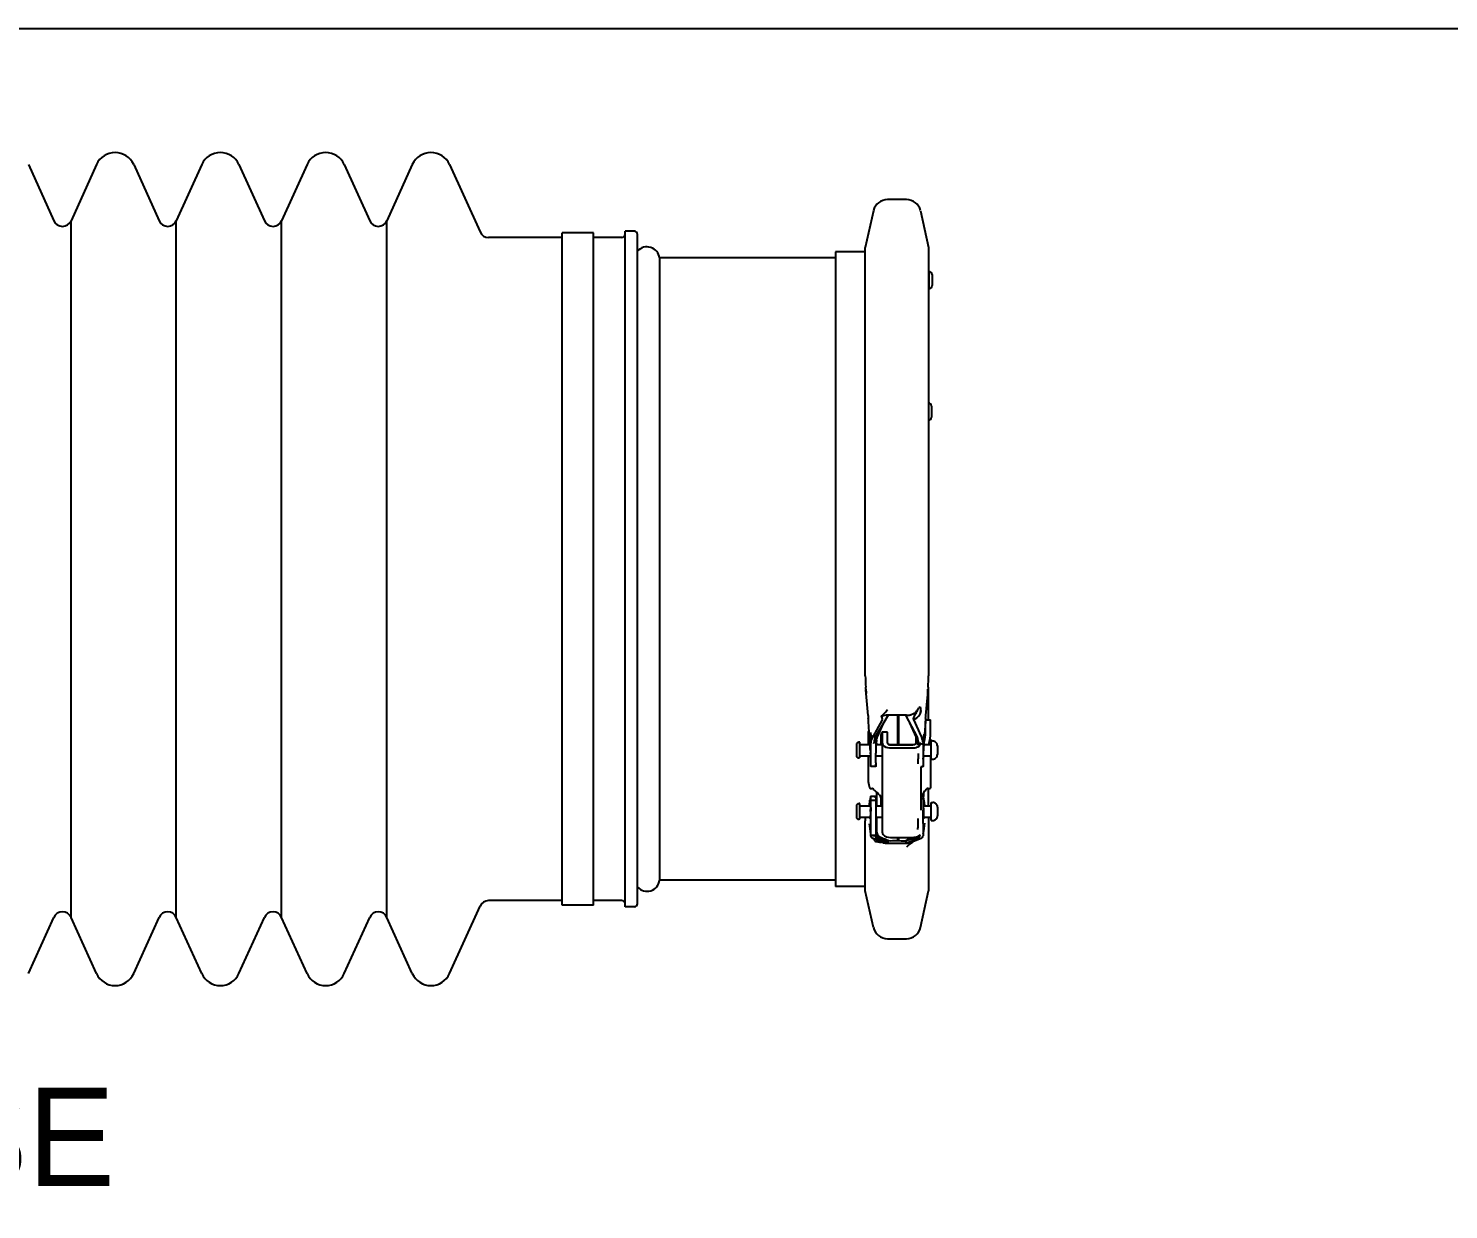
# Model space of a CAD drawing. Header units: millimetres. Extents: x 0 to 3231, y 0 to 2285.
# Drawn here: x 2132.5 to 2494, y 1141.2 to 1441.9 of the extents above; entities that cross this region are included whole.
import ezdxf

# ---------------------------------------------------------------- set-up
doc = ezdxf.new("R2010")
doc.units = ezdxf.units.MM
doc.header["$LTSCALE"] = 177.692308
doc.layers.get('0').update_dxf_attribs({"linetype": 'CONTINUOUS'})
doc.styles.get("Standard").update_dxf_attribs({"font": 'himalaya.ttf'})

msp = doc.modelspace()

# ---------------------------------------------------------------- linework, layer by layer
at = {"linetype": 'Continuous'}
for p, q in [((2132.505, 1407.205), (2138.981, 1392.899)), ((2149.83, 1407.205), (2143.354, 1392.899)), ((2159.305, 1407.205), (2165.781, 1392.899)), ((2176.63, 1407.205), (2170.154, 1392.899)), ((2186.105, 1407.205), (2192.581, 1392.899)), ((2203.43, 1407.205), (2196.954, 1392.899)), ((2212.905, 1407.205), (2219.381, 1392.899)), ((2230.23, 1407.205), (2223.754, 1392.899)), ((2239.705, 1407.205), (2247.471, 1390.049)), ((2355.995, 1398.302), (2351.182, 1398.302)), ((2143.354, 1215.58), (2143.354, 1392.899)), ((2170.154, 1215.58), (2170.154, 1392.899)), ((2196.954, 1215.58), (2196.954, 1392.899)), ((2223.754, 1215.58), (2223.754, 1392.899)), ((2347.588, 1395.413), (2345.538, 1386.098)), ((2359.589, 1395.413), (2361.639, 1386.098)), ((2268.367, 1388.639), (2249.657, 1388.639)), ((2276.367, 1389.839), (2268.367, 1389.839)), ((2268.367, 1218.639), (2268.367, 1389.839)), ((2276.367, 1218.639), (2276.367, 1389.839)), ((2283.567, 1388.639), (2276.367, 1388.639)), ((2286.767, 1390.239), (2284.367, 1390.239)), ((2284.367, 1218.239), (2284.367, 1390.239)), ((2287.567, 1219.042), (2287.567, 1389.438)), ((2345.538, 1385.039), (2337.967, 1385.039)), ((2337.967, 1385.039), (2337.967, 1223.457)), ((2345.538, 1277.078), (2345.538, 1386.097)), ((2361.639, 1386.097), (2361.639, 1277.063)), ((2337.967, 1383.439), (2293.145, 1383.439)), ((2293.145, 1383.439), (2293.145, 1225.039)), ((2361.744, 1379.999), (2361.744, 1375.607)), ((2362.544, 1379.195), (2362.544, 1376.404)), ((2362.384, 1345.715), (2362.384, 1342.917)), ((2345.69, 1273.672), (2345.695, 1273.473)), ((2346.244, 1266.991), (2345.695, 1273.473)), ((2361.639, 1265.828), (2361.639, 1274.188)), ((2360.942, 1267), (2361.366, 1271.452)), ((2346.309, 1266.222), (2346.298, 1266.317)), ((2346.722, 1259.971), (2346.36, 1265.454)), ((2349.822, 1265.851), (2347.439, 1261.531)), ((2351.348, 1267.028), (2348.039, 1261.455)), ((2355.995, 1267.028), (2351.182, 1267.028)), ((2353.701, 1267.028), (2353.701, 1259.595)), ((2353.968, 1267.028), (2353.967, 1259.595)), ((2358.812, 1261.455), (2355.828, 1267.028)), ((2357.767, 1265.916), (2359.782, 1261.6)), ((2359.668, 1268.069), (2359.67, 1268.079)), ((2360.816, 1265.436), (2360.459, 1260.037)), ((2360.887, 1265.828), (2362.167, 1265.828)), ((2360.887, 1262.694), (2360.887, 1265.559)), ((2362.167, 1262.694), (2362.167, 1265.828)), ((2346.244, 1262.389), (2346.244, 1259.595)), ((2346.518, 1263.058), (2346.382, 1263.058)), ((2346.597, 1261.866), (2346.685, 1260.396)), ((2346.804, 1261.671), (2346.808, 1261.623)), ((2348.61, 1261.491), (2350.149, 1264.913)), ((2349.467, 1261.742), (2349.467, 1259.595)), ((2349.887, 1262.744), (2349.885, 1262.747)), ((2351.166, 1262.746), (2349.885, 1262.746)), ((2349.887, 1237.132), (2349.887, 1262.732)), ((2351.167, 1262.744), (2351.166, 1262.747)), ((2351.167, 1259.91), (2351.167, 1262.744)), ((2358.597, 1261.39), (2356.864, 1265.072)), ((2358.367, 1261.878), (2358.367, 1259.91)), ((2360.495, 1260.464), (2360.587, 1261.969)), ((2343.318, 1259.874), (2343.318, 1256.441)), ((2344.118, 1260.155), (2343.927, 1260.155)), ((2344.118, 1256.155), (2344.118, 1260.148)), ((2344.118, 1259.595), (2346.721, 1259.595)), ((2346.685, 1260.396), (2346.712, 1259.887)), ((2346.808, 1261.623), (2346.817, 1261.52)), ((2346.899, 1260.571), (2346.875, 1260.856)), ((2346.948, 1257.342), (2346.948, 1259.986)), ((2347.37, 1261.41), (2347.349, 1261.374)), ((2347.391, 1261.446), (2347.37, 1261.41)), ((2347.788, 1260.227), (2347.768, 1260.103)), ((2347.894, 1260.851), (2347.83, 1260.475)), ((2347.915, 1260.976), (2347.894, 1260.851)), ((2347.915, 1261.455), (2348.039, 1261.455)), ((2348.228, 1259.698), (2348.228, 1257.342)), ((2348.228, 1259.595), (2349.887, 1259.595)), ((2348.463, 1259.775), (2348.288, 1260.76)), ((2348.367, 1260.737), (2348.367, 1260.315)), ((2351.384, 1259.595), (2358.15, 1259.595)), ((2357.567, 1259.444), (2351.967, 1259.444)), ((2351.967, 1258.7), (2357.567, 1258.7)), ((2358.812, 1261.455), (2358.936, 1261.455)), ((2358.948, 1259.433), (2358.948, 1259.802)), ((2358.977, 1260.685), (2358.957, 1260.804)), ((2359.078, 1260.092), (2359.059, 1260.21)), ((2359.587, 1259.829), (2359.647, 1259.823)), ((2359.647, 1259.823), (2359.71, 1259.816)), ((2359.71, 1259.816), (2360.102, 1259.777)), ((2360.102, 1259.777), (2360.228, 1259.764)), ((2360.228, 1259.764), (2360.228, 1257.315)), ((2360.251, 1260.311), (2360.229, 1260.052)), ((2360.292, 1260.802), (2360.251, 1260.311)), ((2360.259, 1260.404), (2360.283, 1260.689)), ((2360.283, 1260.689), (2360.292, 1260.802)), ((2360.318, 1261.096), (2360.292, 1260.802)), ((2360.429, 1259.595), (2362.278, 1259.595)), ((2360.476, 1260.097), (2360.495, 1260.464)), ((2362.167, 1260.922), (2362.167, 1259.595)), ((2362.278, 1260.475), (2362.678, 1260.475)), ((2362.278, 1255.835), (2362.278, 1260.475)), ((2363.878, 1259.274), (2363.878, 1257.039)), ((2344.118, 1256.155), (2343.927, 1256.155)), ((2344.118, 1256.715), (2346.848, 1256.715)), ((2346.244, 1256.715), (2346.244, 1250.953)), ((2346.827, 1257.996), (2346.83, 1257.861)), ((2346.83, 1257.861), (2346.832, 1257.8)), ((2346.832, 1257.8), (2346.834, 1257.703)), ((2346.834, 1257.703), (2346.838, 1257.539)), ((2346.845, 1257.246), (2346.848, 1257.108)), ((2346.848, 1257.108), (2346.854, 1256.764)), ((2346.854, 1256.765), (2346.855, 1256.715)), ((2346.862, 1256.444), (2346.861, 1256.471)), ((2346.863, 1256.376), (2346.862, 1256.444)), ((2348.227, 1256.715), (2349.887, 1256.715)), ((2358.972, 1254.793), (2358.97, 1254.925)), ((2358.974, 1254.644), (2358.972, 1254.793)), ((2360.315, 1256.448), (2360.314, 1256.375)), ((2360.322, 1256.713), (2360.329, 1257.108)), ((2360.329, 1257.108), (2360.332, 1257.246)), ((2360.332, 1257.246), (2360.337, 1257.456)), ((2360.337, 1257.456), (2360.339, 1257.542)), ((2360.339, 1257.542), (2360.343, 1257.706)), ((2360.343, 1257.706), (2360.345, 1257.801)), ((2360.345, 1257.801), (2360.347, 1257.861)), ((2360.347, 1257.861), (2360.351, 1258.003)), ((2360.42, 1256.715), (2362.278, 1256.715)), ((2362.167, 1256.715), (2362.167, 1248.425)), ((2362.278, 1255.835), (2362.678, 1255.835)), ((2348.206, 1253.946), (2346.926, 1253.946)), ((2360.25, 1253.919), (2359.647, 1253.919)), ((2359.647, 1253.919), (2359.647, 1242.848)), ((2346.764, 1248.422), (2347.21, 1248.413)), ((2348.367, 1247.486), (2348.367, 1243.975)), ((2360.377, 1247.324), (2360.377, 1246.345)), ((2361.639, 1243.975), (2361.639, 1248.412)), ((2343.334, 1244.254), (2343.334, 1240.817)), ((2344.134, 1244.535), (2343.943, 1244.535)), ((2344.134, 1240.535), (2344.134, 1244.522)), ((2344.134, 1243.975), (2346.826, 1243.975)), ((2346.575, 1243.975), (2346.73, 1245.41)), ((2348.175, 1246.327), (2346.895, 1246.327)), ((2346.948, 1245.432), (2348.228, 1245.432)), ((2348.213, 1243.975), (2349.887, 1243.975)), ((2349.467, 1245.881), (2349.467, 1243.975)), ((2360.28, 1246.345), (2359.647, 1246.345)), ((2360.228, 1245.73), (2359.647, 1245.73)), ((2360.351, 1243.975), (2362.294, 1243.975)), ((2360.445, 1245.428), (2360.602, 1243.975)), ((2362.294, 1244.855), (2362.694, 1244.855)), ((2362.294, 1240.215), (2362.294, 1244.855)), ((2363.894, 1243.655), (2363.894, 1241.416)), ((2344.134, 1240.535), (2343.943, 1240.535)), ((2344.134, 1241.095), (2346.848, 1241.095)), ((2348.202, 1241.095), (2349.887, 1241.095)), ((2348.367, 1241.095), (2348.367, 1237.622)), ((2358.972, 1240.462), (2358.974, 1240.711)), ((2360.251, 1243.342), (2360.253, 1243.08)), ((2360.253, 1243.08), (2360.254, 1242.858)), ((2360.329, 1241.489), (2360.328, 1241.565)), ((2360.329, 1241.095), (2362.294, 1241.095)), ((2362.294, 1240.215), (2362.694, 1240.215)), ((2345.538, 1222.347), (2345.538, 1239.925)), ((2346.553, 1239.361), (2346.779, 1237.484)), ((2346.841, 1237.071), (2346.885, 1236.752)), ((2346.885, 1236.752), (2346.879, 1236.797)), ((2346.948, 1236.451), (2346.948, 1237.953)), ((2347.075, 1236.444), (2346.948, 1236.451)), ((2347.467, 1236.419), (2347.075, 1236.444)), ((2347.59, 1236.412), (2347.467, 1236.419)), ((2348.206, 1236.395), (2348.23, 1236.166)), ((2348.228, 1237.953), (2348.228, 1236.428)), ((2348.725, 1236.607), (2348.26, 1237.927)), ((2348.784, 1236.399), (2348.79, 1236.391)), ((2348.796, 1236.383), (2348.802, 1236.374)), ((2348.809, 1236.365), (2348.816, 1236.354)), ((2359.428, 1236.321), (2359.439, 1236.357)), ((2360.228, 1237.936), (2360.229, 1236.319)), ((2360.24, 1239.236), (2360.237, 1239.034)), ((2360.242, 1239.479), (2360.24, 1239.236)), ((2360.316, 1236.966), (2360.3, 1236.858)), ((2360.302, 1236.87), (2360.35, 1237.211)), ((2360.308, 1236.85), (2360.331, 1237.008)), ((2360.331, 1237.008), (2360.371, 1237.297)), ((2360.374, 1237.383), (2360.369, 1237.348)), ((2360.421, 1237.753), (2360.429, 1237.816)), ((2361.639, 1239.915), (2361.639, 1222.347)), ((2346.948, 1236.286), (2346.942, 1236.333)), ((2349.41, 1234.855), (2347.395, 1235.721)), ((2348.231, 1236.166), (2348.227, 1236.224)), ((2348.365, 1235.731), (2348.241, 1235.731)), ((2348.365, 1235.731), (2351.348, 1234.488)), ((2348.575, 1236.151), (2350.743, 1235.447)), ((2348.58, 1235.78), (2351.348, 1234.733)), ((2348.823, 1236.344), (2348.831, 1236.332)), ((2348.831, 1236.332), (2348.858, 1236.293)), ((2351.348, 1234.488), (2351.348, 1235.106)), ((2351.348, 1234.488), (2355.995, 1234.488)), ((2351.967, 1235.922), (2357.567, 1235.922)), ((2353.701, 1235.922), (2353.701, 1235.183)), ((2353.968, 1235.922), (2353.968, 1235.183)), ((2358.567, 1235.806), (2355.828, 1235.041)), ((2355.828, 1234.488), (2359.138, 1235.731)), ((2355.828, 1235.089), (2355.828, 1234.488)), ((2358.569, 1235.958), (2356.435, 1235.407)), ((2357.355, 1234.789), (2359.738, 1235.721)), ((2358.197, 1235.119), (2358.139, 1235.096)), ((2359.262, 1235.731), (2359.138, 1235.731)), ((2359.767, 1235.732), (2359.776, 1235.736)), ((2359.817, 1235.753), (2359.827, 1235.758)), ((2360.224, 1236.237), (2360.229, 1236.319)), ((2337.967, 1225.039), (2293.145, 1225.039)), ((2345.538, 1223.439), (2337.967, 1223.439)), ((2347.588, 1213.032), (2345.538, 1222.347)), ((2359.589, 1213.031), (2361.639, 1222.347)), ((2239.705, 1201.274), (2247.471, 1218.429)), ((2268.367, 1219.839), (2249.657, 1219.839)), ((2276.367, 1218.639), (2268.367, 1218.639)), ((2283.567, 1219.839), (2276.367, 1219.839)), ((2132.505, 1201.274), (2138.981, 1215.58)), ((2149.83, 1201.274), (2143.354, 1215.58)), ((2159.305, 1201.274), (2165.781, 1215.58)), ((2176.63, 1201.274), (2170.154, 1215.58)), ((2186.105, 1201.274), (2192.581, 1215.58)), ((2203.43, 1201.274), (2196.954, 1215.58)), ((2212.905, 1201.274), (2219.381, 1215.58)), ((2230.23, 1201.274), (2223.754, 1215.58)), ((2286.767, 1218.239), (2284.367, 1218.239)), ((2351.182, 1210.142), (2355.995, 1210.142))]:
    msp.add_line(p, q, dxfattribs=at)
msp.add_lwpolyline([(1763.503, 1441.876), (2974.995, 1441.876), (2974.995, 128.914), (1763.503, 128.914)], close=True)
for points in [[(2345.748, 1272.811), (2345.758, 1272.716), (2345.771, 1272.576)], [(2356.873, 1265.076), (2356.818, 1265.181), (2356.761, 1265.294), (2356.705, 1265.411), (2356.699, 1265.424)], [(2359.655, 1268.002), (2359.657, 1268.012), (2359.659, 1268.021)], [(2359.663, 1268.041), (2359.665, 1268.05), (2359.667, 1268.06)], [(2347.438, 1261.531), (2347.429, 1261.515), (2347.42, 1261.498), (2347.41, 1261.48), (2347.401, 1261.463)], [(2348.007, 1261.397), (2347.998, 1261.379), (2347.988, 1261.356), (2347.982, 1261.338), (2347.979, 1261.328), (2347.98, 1261.322), (2347.984, 1261.322)], [(2348.021, 1261.411), (2348.017, 1261.411), (2348.013, 1261.406), (2348.007, 1261.397)], [(2358.829, 1261.42), (2358.827, 1261.421), (2358.827, 1261.415)], [(2358.857, 1261.336), (2358.862, 1261.331), (2358.863, 1261.334), (2358.861, 1261.343), (2358.853, 1261.364), (2358.842, 1261.392), (2358.834, 1261.412), (2358.829, 1261.42)], [(2346.862, 1256.37), (2346.878, 1255.848), (2346.889, 1255.381)], [(2360.299, 1255.816), (2360.302, 1255.947), (2360.315, 1256.37)], [(2346.779, 1237.484), (2346.804, 1237.285), (2346.83, 1237.089), (2346.855, 1236.904), (2346.886, 1236.688)], [(2348.801, 1236.402), (2348.792, 1236.425), (2348.756, 1236.522), (2348.725, 1236.607)], [(2348.765, 1236.425), (2348.765, 1236.426), (2348.765, 1236.425), (2348.767, 1236.423), (2348.769, 1236.42), (2348.772, 1236.416), (2348.775, 1236.411), (2348.78, 1236.405)], [(2349.914, 1235.716), (2349.874, 1235.729), (2349.83, 1235.744), (2349.78, 1235.762), (2349.727, 1235.781), (2349.671, 1235.803), (2349.612, 1235.827), (2349.551, 1235.853), (2349.49, 1235.881), (2349.43, 1235.911), (2349.371, 1235.943), (2349.311, 1235.976), (2349.251, 1236.012), (2349.192, 1236.051), (2349.136, 1236.089), (2349.085, 1236.125), (2349.038, 1236.162), (2348.995, 1236.196), (2348.957, 1236.229), (2348.923, 1236.26), (2348.893, 1236.288), (2348.867, 1236.313), (2348.845, 1236.335), (2348.826, 1236.355), (2348.811, 1236.372), (2348.798, 1236.386), (2348.788, 1236.398), (2348.78, 1236.407), (2348.774, 1236.414), (2348.77, 1236.419), (2348.767, 1236.423), (2348.766, 1236.423)], [(2360.371, 1237.297), (2360.391, 1237.449), (2360.411, 1237.604), (2360.648, 1239.575)], [(2348.32, 1235.76), (2348.315, 1235.761), (2348.314, 1235.76), (2348.316, 1235.758), (2348.324, 1235.753), (2348.335, 1235.746), (2348.343, 1235.741), (2348.348, 1235.739)], [(2348.348, 1235.739), (2348.35, 1235.739), (2348.35, 1235.74)], [(2353.513, 1235.184), (2353.517, 1235.181), (2353.52, 1235.179), (2353.523, 1235.176), (2353.527, 1235.174), (2353.529, 1235.171), (2353.532, 1235.169), (2353.535, 1235.166), (2353.537, 1235.163), (2353.54, 1235.16)], [(2357.968, 1235.948), (2357.96, 1235.943), (2357.927, 1235.921), (2357.891, 1235.899), (2357.853, 1235.876), (2357.813, 1235.854), (2357.771, 1235.831), (2357.728, 1235.808), (2357.683, 1235.786), (2357.638, 1235.765)], [(2359.156, 1235.742), (2359.16, 1235.741), (2359.164, 1235.743), (2359.17, 1235.745), (2359.179, 1235.749), (2359.189, 1235.755), (2359.195, 1235.759), (2359.198, 1235.762), (2359.197, 1235.763), (2359.193, 1235.763)], [(2359.738, 1235.721), (2359.748, 1235.725), (2359.757, 1235.728)], [(2359.786, 1235.74), (2359.796, 1235.744), (2359.806, 1235.749)]]:
    msp.add_lwpolyline(points, dxfattribs=at)
for centre, radius, start, end in [((2154.567, 1405.061), 5.2, 24.36813, 155.61755), ((2181.367, 1405.061), 5.2, 24.36813, 155.61755), ((2208.167, 1405.061), 5.2, 24.36813, 155.61755), ((2234.967, 1405.061), 5.2, 24.36813, 155.61755), ((2351.182, 1394.622), 3.68, 90, 166.47737), ((2355.995, 1394.622), 3.68, 13.53635, 90), ((2141.167, 1393.889), 2.4, 204.38022, 335.595), ((2167.967, 1393.889), 2.4, 204.38022, 335.595), ((2194.767, 1393.889), 2.4, 204.38022, 335.595), ((2221.567, 1393.889), 2.4, 204.38022, 335.595), ((2249.657, 1391.039), 2.4, 204.3798, 269.98185), ((2283.567, 1389.439), 0.8, 270, 359.84445), ((2286.767, 1389.439), 0.8, 0.11966, 90), ((2289.967, 1383.064), 3.2, 6.73725, 138.59184), ((2361.744, 1379.199), 0.8, 359.93447, 90), ((2361.744, 1376.399), 0.8, 270, 0.04242), ((2361.584, 1345.716), 0.8, 359.99807, 90), ((2361.584, 1342.916), 0.8, 270, 359.97484), ((2380.226, 1277.124), 34.688, 180.07945, 184.90236), ((2326.983, 1277.108), 34.655, 355.16622, 359.92168), ((2343.833, 1273.855), 1.85, 6.12809, 9.41172), ((2354.687, 1273.873), 9.001, 182.55073, 184.10656), ((2356.152, 1273.983), 10.47, 184.13209, 186.42943), ((2331.769, 1274.298), 29.733, 354.50659, 356.82919), ((2336.45, 1274.016), 25.044, 356.88271, 357.58664), ((2338.698, 1273.927), 22.794, 357.57205, 359.31668), ((2355.143, 1270.786), 4.418, 330.26222, 334.74174), ((2341.655, 1277.161), 19.337, 333.85308, 334.70931), ((2357.957, 1271.147), 2.539, 297.73942, 299.03561), ((2357.987, 1271.096), 2.48, 297.67048, 298.99855), ((2358.882, 1269.798), 0.898, 313.17697, 315.88376), ((2363.154, 1269.128), 3.628, 179.30281, 181.60796), ((2363.218, 1269.13), 3.692, 181.16304, 182.45872), ((2363.241, 1269.131), 3.714, 181.6052, 183.21695), ((2363.363, 1269.138), 3.837, 182.49581, 190.35731), ((2267.623, 1260.264), 78.907, 3.77105, 4.41642), ((2356.003, 1273.041), 6.012, 269.92097, 278.89487), ((2356.064, 1272.652), 5.619, 278.89987, 281.58956), ((2356.783, 1268.808), 3.053, 288.89359, 307.32229), ((2356.648, 1269.086), 3.36, 299.59468, 301.43264), ((2356.906, 1268.658), 2.86, 301.49299, 307.18133), ((2342.203, 1276.888), 18.725, 330.46658, 333.02404), ((2355.821, 1270.363), 3.619, 320.39898, 325.47402), ((2355.521, 1270.57), 3.983, 325.47833, 330.26102), ((2341.859, 1277.058), 19.108, 333.03747, 333.44122), ((2341.63, 1277.173), 19.364, 333.44025, 333.85314), ((2357.077, 1268.487), 2.618, 320.87966, 335.67269), ((2357.059, 1268.503), 2.642, 320.8976, 322.8097), ((2363.446, 1269.151), 3.921, 187.97746, 195.7333), ((2435.99, 1260.491), 75.336, 175.57197, 176.23684), ((2294.492, 1256.757), 52.542, 5.89851, 6.14021), ((2299.584, 1257.283), 47.423, 5.30978, 6.16645), ((2299.306, 1257.252), 47.702, 5.32048, 5.90123), ((2350.966, 1263.358), 4.244, 189.25737, 190.3777), ((2348.388, 1262.749), 1.591, 200.00534, 204.1879), ((2348.488, 1262.784), 1.697, 199.97962, 203.90176), ((2348.725, 1262.899), 1.96, 204.16893, 206.6375), ((2348.441, 1262.764), 1.646, 203.91831, 207.34089), ((2349.387, 1263.233), 2.701, 206.66584, 208.82558), ((2350.338, 1263.756), 3.787, 207.50016, 208.8133), ((2351.075, 1264.164), 4.629, 208.84066, 210.78703), ((2369.245, 1274.76), 25.664, 210.34622, 211.07656), ((2351.011, 1261.742), 1.544, 172.40158, 180.01537), ((2405.282, 1257.33), 45.121, 174.09301, 174.63299), ((2402.458, 1257.605), 42.284, 174.35653, 174.64555), ((2404.191, 1257.433), 44.026, 174.0805, 174.3561), ((2407.154, 1257.126), 47.005, 173.83984, 174.08025), ((2403.489, 1257.511), 43.32, 173.82658, 174.08731), ((2343.927, 1259.355), 0.8, 90, 139.57654), ((2369.342, 1260.602), 22.636, 182.26502, 182.54604), ((2340.6, 1259.277), 6.162, 4.7162, 5.30982), ((2336.624, 1258.947), 10.152, 4.29797, 4.72695), ((2331.714, 1258.578), 15.076, 3.87941, 4.29817), ((2327.093, 1258.262), 19.708, 3.63903, 3.88739), ((2314.588, 1257.496), 32.236, 2.55751, 3.58736), ((2296.393, 1256.645), 50.451, 2.05766, 2.60071), ((2282.473, 1256.142), 64.38, 1.65033, 2.06006), ((2245.683, 1252.426), 101.543, 4.75689, 5.13777), ((2752.542, 1294.61), 407.069, 184.75765, 184.87924), ((2392.656, 1288.822), 52.972, 211.03226, 211.20862), ((2337.881, 1261.611), 10.002, 349.91331, 350.61713), ((2323.623, 1263.968), 24.453, 350.61624, 350.90702), ((2385.303, 1254.096), 38.012, 170.33968, 170.71923), ((2350.228, 1260.175), 2.002, 176.98372, 180.36136), ((2351.126, 1259.95), 2.932, 154.14539, 156.60903), ((2339.643, 1265.523), 9.831, 334.10961, 335.78726), ((2351.968, 1262.232), 3.532, 265.47335, 269.99322), ((2367.775, 1265.709), 10.143, 205.19984, 206.41412), ((2356.133, 1259.928), 2.855, 24.01637, 26.38546), ((2356.34, 1260.019), 2.629, 18.92377, 24.0547), ((2356.564, 1260.096), 2.392, 12.99982, 18.90749), ((2357.93, 1260.98), 2.222, 294.48656, 297.3741), ((2356.753, 1260.139), 2.198, 6.73136, 13.00859), ((2302.341, 1250.999), 57.459, 9.82592, 9.94679), ((2356.985, 1260.166), 1.965, 359.80453, 6.75001), ((2331.491, 1255.63), 27.946, 9.43279, 9.67844), ((2358.733, 1250.508), 9.36, 85.41493, 87.6446), ((2358.622, 1260.065), 1.065, 321.15344, 323.55977), ((2358.673, 1260.027), 1.001, 323.55566, 326.65871), ((2358.775, 1251.184), 8.682, 84.92175, 85.33555), ((2358.464, 1247.714), 12.166, 84.41864, 84.90871), ((2357.675, 1239.594), 20.325, 84.25504, 84.43168), ((2370.156, 1361.199), 101.92, 264.11717, 264.36957), ((2368.208, 1265.543), 9.303, 205.07684, 206.67369), ((2356.556, 1259.711), 3.727, 23.81873, 26.36886), ((2356.746, 1259.795), 3.519, 21.16552, 23.81957), ((2357.57, 1260.027), 2.661, 6.52131, 9.64224), ((2416.9, 1259.765), 56.672, 179.70997, 180.00075), ((2470.986, 1251.538), 111.081, 175.06252, 175.21599), ((2424.219, 1255.605), 64.137, 174.68111, 175.08835), ((2421.21, 1255.841), 61.119, 174.64009, 175.06523), ((2416.676, 1256.404), 56.348, 177.42642, 178.37352), ((2398.417, 1257.204), 38.072, 176.94682, 177.39536), ((2385.679, 1257.9), 25.315, 176.15402, 176.98427), ((2375.939, 1258.544), 15.553, 175.77684, 176.1163), ((2371.356, 1258.884), 10.958, 175.35106, 175.78197), ((2366.426, 1259.289), 6.011, 174.54531, 175.3872), ((2362.678, 1259.275), 1.2, 359.98832, 90), ((2343.927, 1256.955), 0.8, 220.42346, 270), ((2239.806, 1255.046), 107.062, 1.17753, 1.33407), ((2309.99, 1255.725), 36.879, 1.35806, 1.53367), ((2317.189, 1255.896), 29.678, 1.2148, 1.35763), ((2324.131, 1256.043), 22.734, 1.07903, 1.21505), ((2219.959, 1257.45), 126.99, 359.32533, 359.95124), ((1955.52, 1260.598), 392.727, 359.16632, 359.32254), ((2222.291, 1257.443), 125.938, 359.32272, 359.95385), ((2486.388, 1257.422), 127.439, 180.04787, 180.67157), ((2487.069, 1257.418), 126.841, 180.0464, 180.67304), ((2636.812, 1259.14), 276.594, 180.66541, 180.79453), ((2381.809, 1256.069), 21.497, 178.76147, 178.98988), ((2391.019, 1255.873), 30.71, 178.61877, 178.76752), ((2397.672, 1255.713), 37.364, 178.46777, 178.6193), ((2362.678, 1257.035), 1.2, 270, 0.00975), ((2377.797, 1254.652), 17.569, 181.0351, 181.30907), ((2352.872, 1254.144), 7.385, 359.031, 359.75989), ((2343.943, 1243.735), 0.8, 90, 139.57654), ((2353.754, 1243.422), 7.003, 174.48954, 175.45043), ((2343.483, 1243.988), 3.372, 2.81575, 3.56753), ((2341.661, 1243.899), 5.197, 2.07918, 2.81067), ((2338.054, 1243.77), 8.805, 1.34633, 2.06682), ((2363.215, 1245.047), 3.625, 151.75842, 153.25914), ((2363.892, 1243.977), 3.57, 176.53248, 177.29258), ((2354.647, 1245.09), 5.797, 8.95773, 9.38112), ((2342.371, 1243.484), 18.179, 6.14011, 6.30628), ((2362.694, 1243.655), 1.2, 359.99678, 90), ((2343.943, 1241.335), 0.8, 220.42346, 270), ((2351.225, 1241.348), 4.479, 184.781, 185.48201), ((2349.888, 1241.219), 3.136, 185.47775, 186.3102), ((2338.385, 1241.41), 8.458, 357.03212, 357.8575), ((2330.377, 1241.71), 16.471, 357.8544, 358.50081), ((2317.472, 1242.055), 29.381, 358.48704, 358.89549), ((2219.67, 1243.419), 127.193, 359.59498, 359.82194), ((2537.481, 1241.703), 190.562, 179.45269, 179.72631), ((1891.028, 1244.594), 467.962, 359.31918, 359.49411), ((2067.873, 1242.856), 292.389, 359.33819, 359.51401), ((2182.67, 1241.872), 177.588, 359.51758, 359.99661), ((2180.276, 1241.78), 179.982, 0.18548, 0.34323), ((2197.89, 1241.835), 162.368, 0.00909, 0.18603), ((2440.033, 1243.282), 79.719, 179.9408, 180.18599), ((2460.759, 1243.216), 100.445, 180.10971, 180.94189), ((2389.76, 1242.056), 29.437, 181.10494, 181.51263), ((2376.793, 1241.71), 16.464, 181.49875, 182.14593), ((2357.178, 1241.231), 3.248, 353.75703, 354.60969), ((2358.066, 1240.467), 3.549, 7.7594, 10.21088), ((2362.694, 1241.415), 1.2, 270, 0.00228), ((2383.908, 1242.079), 37.405, 186.66759, 186.86152), ((2379.88, 1241.597), 33.348, 186.64839, 187.51977), ((2380.93, 1241.721), 34.405, 186.86114, 187.08042), ((2377.777, 1241.329), 31.228, 187.08027, 187.52554), ((2380.837, 1241.735), 34.315, 187.5288, 187.72162), ((2376.634, 1241.195), 30.077, 187.56892, 187.8805), ((2386.326, 1242.48), 39.855, 187.72261, 187.88434), ((2433.257, 1249.021), 87.239, 187.91126, 188.05494), ((2329.355, 1236.446), 17.594, 359.47916, 0.01773), ((2337.085, 1072.059), 164.688, 86.38566, 86.54138), ((2349.192, 1264.316), 27.95, 266.46214, 266.67946), ((2348.602, 1254.2), 17.817, 266.68837, 266.88219), ((2348.398, 1250.455), 14.066, 266.88188, 267.13658), ((2348.442, 1251.599), 15.211, 267.18581, 268.55615), ((2334.916, 1232.517), 13.703, 16.1302, 16.43091), ((2349.43, 1237.088), 1.296, 207.89363, 220.7125), ((2358.529, 1237.363), 1.185, 315.16635, 321.0803), ((2368.496, 1233.76), 9.422, 163.77466, 163.99916), ((2358.632, 1237.279), 1.052, 321.13396, 324.56248), ((2401.787, 1231.104), 41.884, 172.68905, 172.84817), ((2402.992, 1230.962), 43.097, 172.12011, 172.3591), ((2275.597, 1248.986), 85.567, 351.92465, 352.13597), ((2327.62, 1241.789), 33.049, 352.0377, 352.33985), ((2326.671, 1241.908), 34.005, 352.17664, 352.29412), ((2327.587, 1241.778), 33.079, 352.36634, 353.21107), ((2330.923, 1241.334), 29.714, 352.35912, 352.71261), ((2324.787, 1242.12), 35.9, 352.7111, 353.01356), ((2318.044, 1242.944), 42.694, 353.10121, 353.27813), ((2324.47, 1242.155), 36.22, 353.20193, 353.32862), ((2347.54, 1236.28), 0.592, 179.40304, 187.3778), ((2347.496, 1236.274), 0.548, 187.41381, 193.54335), ((2347.635, 1236.476), 0.786, 237.42253, 239.89105), ((2347.672, 1236.541), 0.862, 239.90369, 243.03941), ((2348.212, 1237.617), 2.065, 243.22321, 246.68956), ((2350.084, 1236.54), 2.589, 201.93159, 208.91751), ((2350.142, 1236.57), 2.655, 207.87245, 211.74977), ((2350.183, 1236.595), 2.703, 210.62804, 213.66123), ((2350.202, 1236.606), 2.725, 212.3381, 217.43773), ((2350.255, 1236.645), 2.79, 215.55303, 217.42388), ((2360.987, 1312.149), 78.278, 260.47834, 260.72779), ((2349.452, 1236.491), 1.355, 204.60253, 206.6383), ((2350.395, 1238.481), 3.75, 240.39069, 245.06837), ((2350.6, 1238.919), 4.234, 245.05079, 249.3062), ((2350.737, 1239.277), 4.617, 249.29567, 253.29793), ((2350.381, 1238.165), 3.45, 252.20238, 253.64607), ((2345.105, 1210.711), 24.39, 78.45887, 79.66805), ((2351.132, 1240.223), 5.731, 258.45119, 261.08787), ((2362.418, 1227.389), 8.826, 133.29182, 136.70112), ((2370.638, 1149.579), 86.1, 98.7177, 99.09695), ((2360.877, 1229.134), 6.452, 120.6462, 122.23174), ((2358.495, 1236.326), 0.516, 292.18378, 298.6483), ((2358.524, 1236.273), 0.455, 298.65191, 305.62948), ((2358.526, 1236.221), 0.424, 346.299, 354.01182), ((2359.652, 1236.31), 0.577, 345.30543, 352.77493), ((2289.967, 1225.415), 3.2, 221.40816, 353.26275), ((2249.657, 1217.439), 2.4, 90.01815, 155.62018), ((2283.567, 1219.039), 0.8, 0.15545, 90), ((2286.767, 1219.039), 0.8, 270, 359.88033), ((2141.167, 1214.59), 2.4, 24.405, 155.61981), ((2167.967, 1214.59), 2.4, 24.405, 155.61981), ((2194.767, 1214.59), 2.4, 24.405, 155.61981), ((2221.567, 1214.59), 2.4, 24.405, 155.61981), ((2351.182, 1213.822), 3.68, 193.53635, 270), ((2355.995, 1213.822), 3.68, 270, 346.47737), ((2154.567, 1203.418), 5.2, 204.38246, 335.63187), ((2181.367, 1203.418), 5.2, 204.38246, 335.63187), ((2208.167, 1203.418), 5.2, 204.38246, 335.63187), ((2234.967, 1203.418), 5.2, 204.38246, 335.63187)]:
    msp.add_arc(centre, radius, start, end, dxfattribs=at)
for centre, major_axis, ratio, start_param, end_param in [((2346.574, 1261.458), (-0.197, 1.6), 0.165126, -0.3762918, 0.9297898), ((2354.487, 1262.694), (0, 7.416), 0.8629808, -1.9070516, -1.5707963), ((2354.487, 1262.694), (0, 8.899), 0.8629808, 4.3566827, 4.712389), ((2350.814, 1260.336), (0, 2.781), 0.8629808, -4.50925, -4.4425178), ((2346.574, 1250.022), (-0.197, 1.6), 0.165126, 0.9297898, 3.1176803), ((2354.487, 1248.425), (7.68, 0), 0.004379, -0.4111393, 0)]:
    msp.add_ellipse(centre, major_axis=major_axis, ratio=ratio, start_param=start_param, end_param=end_param, dxfattribs=at)
for points in [[(2345.69, 1273.672), (2345.688, 1273.799), (2345.686, 1273.926), (2345.672, 1274.053)], [(2361.515, 1274.188), (2361.501, 1274.011), (2361.486, 1273.834), (2361.5, 1273.658)], [(2359.496, 1269.143), (2359.405, 1269.057), (2359.298, 1268.988), (2359.189, 1268.928)], [(2359.496, 1269.142), (2359.405, 1269.057), (2359.298, 1268.988), (2359.189, 1268.928)], [(2346.244, 1266.991), (2346.263, 1266.768), (2346.279, 1266.545), (2346.298, 1266.322)], [(2349.589, 1266.76), (2349.788, 1266.921), (2349.977, 1267.093), (2350.168, 1267.263)], [(2350.152, 1266.881), (2349.965, 1266.84), (2349.777, 1266.799), (2349.589, 1266.76)], [(2350.851, 1267.008), (2350.616, 1266.981), (2350.384, 1266.931), (2350.152, 1266.881)], [(2350.168, 1267.263), (2350.562, 1267.614), (2350.888, 1268.041), (2351.182, 1268.48)], [(2351.182, 1267.028), (2351.071, 1267.028), (2350.961, 1267.021), (2350.851, 1267.008)], [(2358.609, 1268.057), (2358.251, 1267.625), (2357.742, 1267.26), (2357.193, 1267.148)], [(2357.767, 1265.916), (2357.846, 1265.955), (2357.931, 1265.98), (2358.012, 1266.014)], [(2358.634, 1266.379), (2358.809, 1266.512), (2358.97, 1266.666), (2359.109, 1266.836)], [(2359.108, 1266.835), (2358.969, 1266.665), (2358.809, 1266.512), (2358.634, 1266.379)], [(2359.163, 1266.906), (2359.406, 1267.225), (2359.573, 1267.61), (2359.655, 1268.002)], [(2359.672, 1268.088), (2359.629, 1267.855), (2359.56, 1267.624), (2359.462, 1267.408)], [(2360.879, 1266.308), (2360.864, 1266.193), (2360.851, 1266.078), (2360.838, 1265.964)], [(2360.88, 1266.322), (2360.901, 1266.548), (2360.921, 1266.774), (2360.942, 1267)], [(2346.778, 1262.675), (2346.806, 1262.516), (2346.838, 1262.356), (2346.893, 1262.205)], [(2346.893, 1262.204), (2346.847, 1262.33), (2346.816, 1262.461), (2346.792, 1262.593)], [(2346.875, 1260.856), (2346.852, 1261.129), (2346.829, 1261.402), (2346.803, 1261.675)], [(2347.349, 1261.374), (2347.276, 1261.519), (2347.182, 1261.654), (2347.098, 1261.795)], [(2347.349, 1261.374), (2347.108, 1260.957), (2346.947, 1260.468), (2346.948, 1259.986)], [(2347.984, 1261.322), (2347.954, 1261.209), (2347.933, 1261.093), (2347.916, 1260.976)], [(2348.227, 1260.162), (2348.228, 1260.009), (2348.229, 1259.856), (2348.228, 1259.703)], [(2348.229, 1260.28), (2348.244, 1260.566), (2348.321, 1260.851), (2348.435, 1261.114)], [(2358.181, 1259.611), (2358.007, 1259.49), (2357.779, 1259.444), (2357.567, 1259.444)], [(2357.567, 1258.7), (2358.004, 1258.7), (2358.454, 1258.777), (2358.851, 1258.958)], [(2358.354, 1259.825), (2358.326, 1259.738), (2358.256, 1259.664), (2358.181, 1259.611)], [(2358.936, 1260.924), (2358.913, 1261.059), (2358.902, 1261.2), (2358.84, 1261.322)], [(2358.948, 1259.802), (2358.948, 1259.922), (2358.948, 1260.041), (2358.95, 1260.16)], [(2358.952, 1259.007), (2359.049, 1259.057), (2359.144, 1259.116), (2359.23, 1259.183)], [(2359.039, 1260.328), (2359.019, 1260.447), (2358.998, 1260.566), (2358.977, 1260.685)], [(2359.118, 1259.86), (2359.104, 1259.937), (2359.091, 1260.014), (2359.078, 1260.092)], [(2359.118, 1259.86), (2359.274, 1259.855), (2359.431, 1259.847), (2359.586, 1259.822)], [(2359.23, 1259.183), (2359.311, 1259.246), (2359.387, 1259.317), (2359.451, 1259.397)], [(2360.193, 1260.472), (2360.159, 1260.675), (2360.102, 1260.874), (2360.028, 1261.065)], [(2360.229, 1260.052), (2360.23, 1260.144), (2360.224, 1260.237), (2360.214, 1260.329)], [(2348.228, 1247.616), (2348.067, 1247.767), (2347.908, 1247.919), (2347.747, 1248.07)], [(2349.043, 1246.873), (2348.769, 1247.118), (2348.496, 1247.365), (2348.228, 1247.616)], [(2360.445, 1247.419), (2360.29, 1247.21), (2360.145, 1246.992), (2360.022, 1246.762)], [(2360.834, 1247.894), (2360.697, 1247.742), (2360.567, 1247.583), (2360.445, 1247.419)], [(2349.043, 1246.873), (2349.175, 1246.754), (2349.28, 1246.601), (2349.349, 1246.438)], [(2349.349, 1246.438), (2349.424, 1246.264), (2349.467, 1246.071), (2349.467, 1245.881)], [(2360.44, 1245.48), (2360.421, 1245.652), (2360.4, 1245.823), (2360.373, 1245.993)], [(2348.059, 1236.393), (2347.903, 1236.396), (2347.746, 1236.4), (2347.591, 1236.416)], [(2358.953, 1236.23), (2359.045, 1236.278), (2359.134, 1236.332), (2359.216, 1236.395)], [(2347.049, 1235.961), (2347.093, 1235.903), (2347.15, 1235.853), (2347.211, 1235.814)], [(2348.079, 1236.324), (2348.109, 1236.223), (2348.14, 1236.122), (2348.179, 1236.024)], [(2348.487, 1235.819), (2348.356, 1235.88), (2348.246, 1236.023), (2348.23, 1236.166)], [(2349.327, 1234.88), (2349.126, 1234.944), (2348.928, 1235.023), (2348.739, 1235.116)], [(2350.244, 1234.561), (2350.554, 1234.512), (2350.868, 1234.489), (2351.182, 1234.488)], [(2351.348, 1235.106), (2352.07, 1235.072), (2352.793, 1235.126), (2353.513, 1235.183)], [(2353.513, 1235.183), (2354.283, 1235.118), (2355.057, 1235.053), (2355.828, 1235.089)], [(2355.995, 1234.488), (2356.106, 1234.488), (2356.216, 1234.494), (2356.326, 1234.503)], [(2356.326, 1234.503), (2356.56, 1234.523), (2356.793, 1234.559), (2357.025, 1234.596)], [(2357.147, 1234.406), (2356.872, 1234.229), (2356.604, 1234.037), (2356.366, 1233.813)], [(2357.435, 1234.591), (2357.339, 1234.531), (2357.243, 1234.468), (2357.147, 1234.406)], [(2358.938, 1236.121), (2358.917, 1236.035), (2358.861, 1235.954), (2358.789, 1235.903)], [(2359.262, 1235.866), (2359.335, 1236.009), (2359.384, 1236.165), (2359.428, 1236.321)], [(2359.827, 1235.758), (2359.998, 1235.832), (2360.162, 1235.984), (2360.21, 1236.163)]]:
    msp.add_open_spline(points, degree=3, dxfattribs=at)
for points, knots in [([(2349.822, 1265.851), (2349.863, 1265.924), (2349.96, 1266.258), (2349.721, 1266.554), (2349.589, 1266.76)], [0, 0, 0, 0, 0.2543566, 1, 1, 1, 1]), ([(2358.495, 1267.658), (2358.338, 1267.381), (2358.038, 1266.881), (2357.633, 1266.203), (2357.767, 1265.916)], [0, 0, 0, 0, 0.5011076, 1, 1, 1, 1]), ([(2358.012, 1266.014), (2358.034, 1266.023), (2358.077, 1266.043), (2358.12, 1266.064), (2358.141, 1266.075)], [0, 0, 0, 0, 0.5020543, 1, 1, 1, 1]), ([(2358.141, 1266.075), (2358.169, 1266.089), (2358.225, 1266.119), (2358.28, 1266.149), (2358.307, 1266.165)], [0, 0, 0, 0, 0.5028221, 1, 1, 1, 1]), ([(2347.021, 1261.931), (2347.033, 1261.908), (2347.059, 1261.863), (2347.085, 1261.817), (2347.098, 1261.795)], [0, 0, 0, 0, 0.4933138, 1, 1, 1, 1]), ([(2349.885, 1262.746), (2349.856, 1262.745), (2349.794, 1262.653), (2349.6, 1262.444), (2349.508, 1262.154), (2349.48, 1261.946)], [0, 0, 0, 0, 0.0941396, 0.310237, 1, 1, 1, 1]), ([(2346.724, 1259.708), (2346.722, 1259.769), (2346.745, 1259.819), (2346.701, 1259.956), (2346.721, 1259.955)], [0, 0, 0, 0, 0.7459933, 1, 1, 1, 1]), ([(2346.726, 1259.935), (2346.728, 1259.923), (2346.732, 1259.894), (2346.735, 1259.865), (2346.736, 1259.847)], [0, 0, 0, 0, 0.4018548, 1, 1, 1, 1]), ([(2349.887, 1259.91), (2349.887, 1259.761), (2350.166, 1259.001), (2351.078, 1258.759), (2351.689, 1258.711)], [0, 0, 0, 0, 0.1948499, 1, 1, 1, 1]), ([(2351.967, 1259.444), (2351.865, 1259.444), (2351.562, 1259.468), (2351.167, 1259.691), (2351.167, 1259.91)], [0, 0, 0, 0, 0.3196266, 1, 1, 1, 1]), ([(2358.367, 1259.91), (2358.367, 1259.896), (2358.365, 1259.867), (2358.358, 1259.839), (2358.354, 1259.825)], [0, 0, 0, 0, 0.4945344, 1, 1, 1, 1]), ([(2360.442, 1259.86), (2360.443, 1259.875), (2360.446, 1259.899), (2360.449, 1259.924), (2360.451, 1259.934)], [0, 0, 0, 0, 0.5904975, 1, 1, 1, 1]), ([(2360.458, 1259.944), (2360.459, 1259.93), (2360.458, 1259.814), (2360.453, 1259.698), (2360.448, 1259.597)], [0, 0, 0, 0, 0.1213394, 1, 1, 1, 1]), ([(2346.855, 1256.713), (2346.856, 1256.671), (2346.858, 1256.556), (2346.86, 1256.442), (2346.862, 1256.37)], [0, 0, 0, 0, 0.3678325, 1, 1, 1, 1]), ([(2346.92, 1254.376), (2346.921, 1254.475), (2346.926, 1255.001), (2346.935, 1255.527), (2346.94, 1255.955)], [0, 0, 0, 0, 0.1878894, 1, 1, 1, 1]), ([(2348.206, 1254.884), (2348.204, 1254.792), (2348.201, 1254.516), (2348.197, 1254.241), (2348.2, 1254.059)], [0, 0, 0, 0, 0.3355959, 1, 1, 1, 1]), ([(2348.206, 1253.946), (2348.22, 1253.946), (2348.2, 1254.031), (2348.228, 1254.119), (2348.22, 1254.332), (2348.227, 1254.481), (2348.227, 1254.571)], [0, 0, 0, 0, 0.0642658, 0.254416, 0.5683812, 1, 1, 1, 1]), ([(2358.97, 1254.925), (2358.969, 1255), (2358.965, 1255.334), (2358.96, 1255.668), (2358.957, 1255.928)], [0, 0, 0, 0, 0.2234434, 1, 1, 1, 1]), ([(2360.245, 1255.305), (2360.247, 1255.175), (2360.252, 1254.778), (2360.258, 1254.381), (2360.257, 1254.113)], [0, 0, 0, 0, 0.3273876, 1, 1, 1, 1]), ([(2360.315, 1256.37), (2360.315, 1256.384), (2360.318, 1256.499), (2360.32, 1256.613), (2360.322, 1256.713)], [0, 0, 0, 0, 0.1288033, 1, 1, 1, 1]), ([(2346.926, 1253.946), (2346.918, 1253.946), (2346.93, 1253.997), (2346.921, 1254.018), (2346.92, 1254.042)], [0, 0, 0, 0, 0.2536314, 1, 1, 1, 1]), ([(2346.92, 1254.042), (2346.92, 1254.063), (2346.919, 1254.174), (2346.919, 1254.285), (2346.92, 1254.376)], [0, 0, 0, 0, 0.1838999, 1, 1, 1, 1]), ([(2346.93, 1253.969), (2346.93, 1253.963), (2346.928, 1253.958), (2346.928, 1253.946), (2346.926, 1253.946)], [0, 0, 0, 0, 0.7406758, 1, 1, 1, 1]), ([(2348.2, 1254.042), (2348.201, 1254.018), (2348.21, 1253.997), (2348.198, 1253.946), (2348.206, 1253.946)], [0, 0, 0, 0, 0.7463617, 1, 1, 1, 1]), ([(2360.246, 1253.937), (2360.245, 1253.95), (2360.238, 1254.055), (2360.235, 1254.16), (2360.233, 1254.251)], [0, 0, 0, 0, 0.1330276, 1, 1, 1, 1]), ([(2360.256, 1254.02), (2360.256, 1254), (2360.255, 1253.97), (2360.254, 1253.94), (2360.252, 1253.929)], [0, 0, 0, 0, 0.6327294, 1, 1, 1, 1]), ([(2347.747, 1248.07), (2347.656, 1248.155), (2347.517, 1248.276), (2347.352, 1248.411), (2347.283, 1248.412)], [0, 0, 0, 0, 0.6417556, 1, 1, 1, 1]), ([(2361.527, 1248.412), (2361.415, 1248.411), (2361.153, 1248.227), (2360.955, 1248.027), (2360.834, 1247.894)], [0, 0, 0, 0, 0.3858541, 1, 1, 1, 1]), ([(2346.895, 1246.327), (2346.872, 1246.327), (2346.853, 1246.212), (2346.811, 1246.068), (2346.772, 1245.764), (2346.744, 1245.542), (2346.73, 1245.41)], [0, 0, 0, 0, 0.0722622, 0.2648629, 0.5769363, 1, 1, 1, 1]), ([(2346.783, 1244.094), (2346.789, 1244.155), (2346.81, 1244.21), (2346.804, 1244.335), (2346.826, 1244.335)], [0, 0, 0, 0, 0.7378184, 1, 1, 1, 1]), ([(2346.826, 1244.335), (2346.829, 1244.335), (2346.835, 1244.321), (2346.837, 1244.311), (2346.838, 1244.303)], [0, 0, 0, 0, 0.2924228, 1, 1, 1, 1]), ([(2346.838, 1244.303), (2346.839, 1244.3), (2346.84, 1244.292), (2346.841, 1244.284), (2346.841, 1244.28)], [0, 0, 0, 0, 0.4672966, 1, 1, 1, 1]), ([(2346.841, 1244.28), (2346.842, 1244.275), (2346.843, 1244.266), (2346.844, 1244.256), (2346.844, 1244.251)], [0, 0, 0, 0, 0.4750829, 1, 1, 1, 1]), ([(2346.844, 1244.251), (2346.845, 1244.243), (2346.847, 1244.225), (2346.848, 1244.207), (2346.848, 1244.198)], [0, 0, 0, 0, 0.4707536, 1, 1, 1, 1]), ([(2346.857, 1243.977), (2346.859, 1243.912), (2346.864, 1243.594), (2346.863, 1243.276), (2346.862, 1243.023)], [0, 0, 0, 0, 0.2042197, 1, 1, 1, 1]), ([(2346.948, 1245.432), (2346.948, 1245.56), (2346.946, 1245.776), (2346.943, 1246.075), (2346.923, 1246.212), (2346.916, 1246.327), (2346.895, 1246.327)], [0, 0, 0, 0, 0.4264423, 0.7393287, 0.9304998, 1, 1, 1, 1]), ([(2346.928, 1243.523), (2346.93, 1243.701), (2346.936, 1244.337), (2346.945, 1244.974), (2346.948, 1245.432)], [0, 0, 0, 0, 0.2795836, 1, 1, 1, 1]), ([(2348.084, 1245.986), (2348.088, 1246.015), (2348.097, 1246.07), (2348.108, 1246.124), (2348.113, 1246.149)], [0, 0, 0, 0, 0.5384717, 1, 1, 1, 1]), ([(2348.113, 1246.149), (2348.118, 1246.175), (2348.128, 1246.219), (2348.14, 1246.264), (2348.146, 1246.282)], [0, 0, 0, 0, 0.5775412, 1, 1, 1, 1]), ([(2348.146, 1246.282), (2348.15, 1246.292), (2348.156, 1246.307), (2348.165, 1246.322), (2348.17, 1246.326)], [0, 0, 0, 0, 0.6335355, 1, 1, 1, 1]), ([(2348.178, 1246.327), (2348.199, 1246.317), (2348.202, 1246.214), (2348.239, 1245.945), (2348.228, 1245.65), (2348.228, 1245.432)], [0, 0, 0, 0, 0.0784016, 0.2729252, 1, 1, 1, 1]), ([(2348.228, 1245.432), (2348.225, 1244.972), (2348.194, 1242.845), (2348.201, 1240.717), (2348.22, 1239.05)], [0, 0, 0, 0, 0.21621, 1, 1, 1, 1]), ([(2359.978, 1246.678), (2359.963, 1246.648), (2359.934, 1246.589), (2359.907, 1246.528), (2359.894, 1246.497)], [0, 0, 0, 0, 0.5019027, 1, 1, 1, 1]), ([(2360.25, 1246.251), (2360.247, 1246.222), (2360.232, 1246.048), (2360.23, 1245.874), (2360.228, 1245.73)], [0, 0, 0, 0, 0.1705527, 1, 1, 1, 1]), ([(2360.228, 1245.73), (2360.228, 1245.568), (2360.234, 1244.772), (2360.246, 1243.977), (2360.251, 1243.342)], [0, 0, 0, 0, 0.2029178, 1, 1, 1, 1]), ([(2360.272, 1246.34), (2360.266, 1246.331), (2360.258, 1246.3), (2360.253, 1246.271), (2360.25, 1246.251)], [0, 0, 0, 0, 0.3568866, 1, 1, 1, 1]), ([(2360.296, 1246.329), (2360.294, 1246.333), (2360.29, 1246.34), (2360.283, 1246.345), (2360.28, 1246.345)], [0, 0, 0, 0, 0.6235623, 1, 1, 1, 1]), ([(2360.315, 1246.28), (2360.312, 1246.29), (2360.307, 1246.306), (2360.3, 1246.323), (2360.296, 1246.329)], [0, 0, 0, 0, 0.5756734, 1, 1, 1, 1]), ([(2360.314, 1243.365), (2360.314, 1243.525), (2360.315, 1243.729), (2360.319, 1243.933), (2360.32, 1243.977)], [0, 0, 0, 0, 0.7874541, 1, 1, 1, 1]), ([(2360.344, 1246.157), (2360.34, 1246.18), (2360.331, 1246.221), (2360.32, 1246.262), (2360.315, 1246.28)], [0, 0, 0, 0, 0.5617377, 1, 1, 1, 1]), ([(2360.32, 1243.977), (2360.321, 1244.007), (2360.322, 1244.063), (2360.324, 1244.12), (2360.326, 1244.146)], [0, 0, 0, 0, 0.5365567, 1, 1, 1, 1]), ([(2360.328, 1244.193), (2360.329, 1244.203), (2360.33, 1244.221), (2360.332, 1244.24), (2360.332, 1244.249)], [0, 0, 0, 0, 0.5296307, 1, 1, 1, 1]), ([(2360.332, 1244.249), (2360.333, 1244.254), (2360.334, 1244.265), (2360.335, 1244.275), (2360.336, 1244.28)], [0, 0, 0, 0, 0.5265979, 1, 1, 1, 1]), ([(2360.336, 1244.28), (2360.336, 1244.284), (2360.337, 1244.292), (2360.338, 1244.299), (2360.339, 1244.303)], [0, 0, 0, 0, 0.532107, 1, 1, 1, 1]), ([(2360.339, 1244.303), (2360.34, 1244.31), (2360.342, 1244.32), (2360.345, 1244.33), (2360.348, 1244.333)], [0, 0, 0, 0, 0.6342252, 1, 1, 1, 1]), ([(2360.366, 1246.035), (2360.363, 1246.057), (2360.356, 1246.097), (2360.348, 1246.138), (2360.344, 1246.157)], [0, 0, 0, 0, 0.5296704, 1, 1, 1, 1]), ([(2360.351, 1244.335), (2360.383, 1244.335), (2360.363, 1244.146), (2360.397, 1244.067), (2360.404, 1243.978)], [0, 0, 0, 0, 0.2615975, 1, 1, 1, 1]), ([(2345.538, 1239.926), (2345.538, 1240.041), (2345.544, 1240.432), (2345.569, 1240.824), (2345.617, 1241.096)], [0, 0, 0, 0, 0.2940199, 1, 1, 1, 1]), ([(2346.778, 1240.82), (2346.777, 1240.829), (2346.774, 1240.847), (2346.772, 1240.865), (2346.771, 1240.875)], [0, 0, 0, 0, 0.4708114, 1, 1, 1, 1]), ([(2346.782, 1240.791), (2346.782, 1240.796), (2346.78, 1240.805), (2346.779, 1240.815), (2346.778, 1240.82)], [0, 0, 0, 0, 0.4747053, 1, 1, 1, 1]), ([(2346.787, 1240.768), (2346.786, 1240.771), (2346.784, 1240.779), (2346.783, 1240.787), (2346.782, 1240.791)], [0, 0, 0, 0, 0.467744, 1, 1, 1, 1]), ([(2346.801, 1240.735), (2346.797, 1240.735), (2346.791, 1240.75), (2346.789, 1240.759), (2346.787, 1240.768)], [0, 0, 0, 0, 0.2953477, 1, 1, 1, 1]), ([(2346.832, 1240.972), (2346.828, 1240.913), (2346.81, 1240.86), (2346.822, 1240.736), (2346.801, 1240.735)], [0, 0, 0, 0, 0.7396673, 1, 1, 1, 1]), ([(2346.86, 1242.52), (2346.858, 1242.254), (2346.855, 1241.91), (2346.849, 1241.567), (2346.848, 1241.489)], [0, 0, 0, 0, 0.7724452, 1, 1, 1, 1]), ([(2346.94, 1239.05), (2346.937, 1239.32), (2346.923, 1240.508), (2346.917, 1241.696), (2346.922, 1242.613)], [0, 0, 0, 0, 0.2277137, 1, 1, 1, 1]), ([(2360.376, 1240.735), (2360.345, 1240.736), (2360.373, 1240.926), (2360.343, 1241.004), (2360.34, 1241.093)], [0, 0, 0, 0, 0.2599104, 1, 1, 1, 1]), ([(2360.39, 1240.767), (2360.388, 1240.761), (2360.386, 1240.751), (2360.382, 1240.741), (2360.38, 1240.738)], [0, 0, 0, 0, 0.6264197, 1, 1, 1, 1]), ([(2360.395, 1240.791), (2360.394, 1240.787), (2360.392, 1240.779), (2360.391, 1240.771), (2360.39, 1240.767)], [0, 0, 0, 0, 0.5335105, 1, 1, 1, 1]), ([(2360.399, 1240.821), (2360.399, 1240.816), (2360.397, 1240.806), (2360.395, 1240.796), (2360.395, 1240.791)], [0, 0, 0, 0, 0.5259078, 1, 1, 1, 1]), ([(2360.406, 1240.878), (2360.405, 1240.868), (2360.403, 1240.849), (2360.401, 1240.83), (2360.399, 1240.821)], [0, 0, 0, 0, 0.5298153, 1, 1, 1, 1]), ([(2360.424, 1241.094), (2360.422, 1241.064), (2360.418, 1241.008), (2360.414, 1240.952), (2360.411, 1240.926)], [0, 0, 0, 0, 0.5361792, 1, 1, 1, 1]), ([(2361.582, 1240.946), (2361.592, 1240.873), (2361.629, 1240.531), (2361.639, 1240.187), (2361.639, 1239.916)], [0, 0, 0, 0, 0.2136589, 1, 1, 1, 1]), ([(2346.948, 1237.953), (2346.948, 1238.033), (2346.947, 1238.399), (2346.943, 1238.764), (2346.94, 1239.05)], [0, 0, 0, 0, 0.2189361, 1, 1, 1, 1]), ([(2348.22, 1239.05), (2348.221, 1238.948), (2348.225, 1238.582), (2348.228, 1238.216), (2348.228, 1237.953)], [0, 0, 0, 0, 0.2793946, 1, 1, 1, 1]), ([(2348.228, 1236.428), (2348.228, 1236.404), (2348.228, 1236.358), (2348.228, 1236.311), (2348.228, 1236.289)], [0, 0, 0, 0, 0.5151042, 1, 1, 1, 1]), ([(2349.887, 1237.132), (2349.887, 1236.969), (2350.233, 1236.126), (2351.28, 1235.922), (2351.967, 1235.922)], [0, 0, 0, 0, 0.1917988, 1, 1, 1, 1]), ([(2358.948, 1237.936), (2358.948, 1238.016), (2358.95, 1238.382), (2358.954, 1238.748), (2358.957, 1239.034)], [0, 0, 0, 0, 0.2189361, 1, 1, 1, 1]), ([(2359.216, 1236.395), (2359.244, 1236.416), (2359.297, 1236.458), (2359.346, 1236.504), (2359.369, 1236.528)], [0, 0, 0, 0, 0.5092005, 1, 1, 1, 1]), ([(2360.237, 1239.034), (2360.236, 1238.931), (2360.232, 1238.566), (2360.228, 1238.2), (2360.228, 1237.936)], [0, 0, 0, 0, 0.2793968, 1, 1, 1, 1]), ([(2346.963, 1236.146), (2346.971, 1236.112), (2346.994, 1236.047), (2347.029, 1235.988), (2347.049, 1235.961)], [0, 0, 0, 0, 0.5077467, 1, 1, 1, 1]), ([(2348.039, 1234.949), (2348.16, 1234.928), (2348.495, 1234.876), (2349.718, 1234.722), (2349.41, 1234.855)], [0, 0, 0, 0, 0.2695006, 1, 1, 1, 1]), ([(2348.179, 1236.024), (2348.186, 1236.007), (2348.199, 1235.975), (2348.213, 1235.942), (2348.22, 1235.927)], [0, 0, 0, 0, 0.5142498, 1, 1, 1, 1]), ([(2348.228, 1236.289), (2348.228, 1236.279), (2348.228, 1236.259), (2348.227, 1236.24), (2348.227, 1236.231)], [0, 0, 0, 0, 0.5219867, 1, 1, 1, 1]), ([(2348.241, 1235.883), (2348.246, 1235.874), (2348.254, 1235.855), (2348.262, 1235.837), (2348.267, 1235.828)], [0, 0, 0, 0, 0.5117516, 1, 1, 1, 1]), ([(2348.267, 1235.828), (2348.271, 1235.821), (2348.279, 1235.808), (2348.291, 1235.797), (2348.297, 1235.793)], [0, 0, 0, 0, 0.5034052, 1, 1, 1, 1]), ([(2348.297, 1235.793), (2348.302, 1235.789), (2348.315, 1235.783), (2348.329, 1235.78), (2348.337, 1235.779)], [0, 0, 0, 0, 0.4632534, 1, 1, 1, 1]), ([(2348.375, 1234.893), (2348.45, 1234.881), (2348.819, 1234.821), (2349.187, 1234.759), (2349.479, 1234.705)], [0, 0, 0, 0, 0.2050282, 1, 1, 1, 1]), ([(2348.575, 1236.151), (2348.554, 1236.158), (2348.507, 1236.182), (2348.468, 1236.219), (2348.448, 1236.243)], [0, 0, 0, 0, 0.4118248, 1, 1, 1, 1]), ([(2348.58, 1235.78), (2348.565, 1235.786), (2348.533, 1235.798), (2348.502, 1235.812), (2348.487, 1235.819)], [0, 0, 0, 0, 0.4898511, 1, 1, 1, 1]), ([(2351.348, 1235.106), (2351.201, 1235.212), (2351.007, 1235.343), (2350.791, 1235.431), (2350.743, 1235.447)], [0, 0, 0, 0, 0.7818545, 1, 1, 1, 1]), ([(2356.435, 1235.407), (2356.388, 1235.395), (2356.171, 1235.317), (2355.976, 1235.192), (2355.828, 1235.089)], [0, 0, 0, 0, 0.2156076, 1, 1, 1, 1]), ([(2357.354, 1234.789), (2357.329, 1234.779), (2357.251, 1234.746), (2357.368, 1234.7), (2357.456, 1234.698), (2357.543, 1234.689), (2357.588, 1234.685)], [0, 0, 0, 0, 0.207985, 0.3649225, 0.6592017, 1, 1, 1, 1]), ([(2357.567, 1235.922), (2357.933, 1235.922), (2358.416, 1235.993), (2358.855, 1236.179), (2358.953, 1236.23)], [0, 0, 0, 0, 0.7679994, 1, 1, 1, 1]), ([(2358.567, 1235.806), (2358.587, 1235.812), (2358.628, 1235.825), (2358.668, 1235.84), (2358.689, 1235.848)], [0, 0, 0, 0, 0.4858697, 1, 1, 1, 1]), ([(2358.708, 1236.053), (2358.686, 1236.027), (2358.644, 1235.987), (2358.591, 1235.964), (2358.569, 1235.958)], [0, 0, 0, 0, 0.5956267, 1, 1, 1, 1]), ([(2359.193, 1235.763), (2359.207, 1235.777), (2359.235, 1235.81), (2359.253, 1235.849), (2359.261, 1235.87)], [0, 0, 0, 0, 0.4738834, 1, 1, 1, 1])]:
    msp.add_open_spline(points, degree=3, knots=knots, dxfattribs=at)

# ---------------------------------------------------------------- texts
at = {"insert": (1979.933, 1172.197), "char_height": 25, "width": 259.88298, "attachment_point": 1}
msp.add_mtext('GAS HOSE', dxfattribs=at)

doc.saveas('drawing.dxf')
